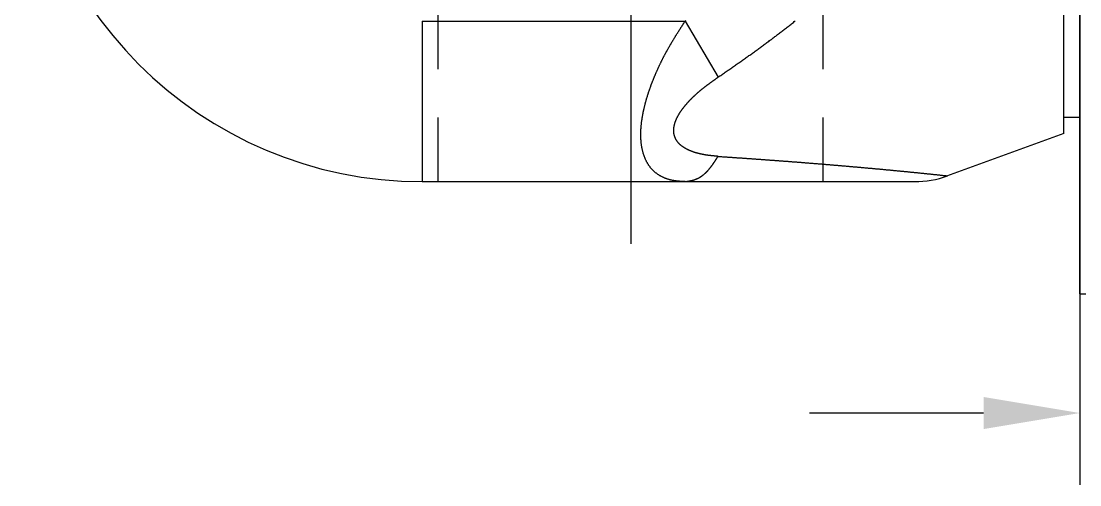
# Model space of a CAD drawing. Extents: x 118 to 448, y 15 to 277.
# Drawn here: x 362.15 to 395.15, y 155.08 to 169.53 of the extents above; entities that cross this region are included whole.
import ezdxf

# ---------------------------------------------------------------- set-up
doc = ezdxf.new("R2010")
doc.units = 0
doc.linetypes.add('CENTER', pattern=[17.5, 13, -1.5, 1.5, -1.5])
doc.linetypes.add('DASHED', pattern=[3.5, 2, -1.5])
doc.layers.get('0').update_dxf_attribs({"linetype": 'CONTINUOUS'})
doc.layers.add('CENTER', color=1, linetype='CENTER')

# ---------------------------------------------------------------- blocks, each defined once
blk = doc.blocks.new('*U7')
blk.add_lwpolyline([(96.539, 123.957), (91.117, 123.957)])
blk.add_solid([(96.539, 124.457), (99.539, 123.957), (96.539, 123.457)])

msp = doc.modelspace()

# ---------------------------------------------------------------- linework, layer by layer
at = {"color": 3, "linetype": 'DASHED'}
for p, q in [((375.149, 164.526), (375.149, 189.526)), ((387.149, 164.526), (387.149, 189.526))]:
    msp.add_line(p, q, dxfattribs=at)
at = {"color": 7, "linetype": 'CONTINUOUS'}
for p, q in [((394.649, 166.026), (394.649, 188.025)), ((395.149, 161.026), (395.149, 188.026)), ((374.649, 169.526), (374.649, 164.526)), ((374.649, 169.526), (382.846, 169.526)), ((382.846, 169.526), (383.872, 167.779)), ((395.149, 166.526), (394.649, 166.526)), ((394.649, 166.026), (390.995, 164.696)), ((374.649, 164.526), (390, 164.526)), ((395.149, 161.026), (430.149, 161.026))]:
    msp.add_line(p, q, dxfattribs=at)
msp.add_line((395.149, 159.553), (395.149, 155.079))
at = {"color": 7}
for points in [[(382.846, 164.526, 0), (382.831, 164.527, 0), (382.816, 164.527, 0), (382.801, 164.528, 0), (382.786, 164.529, 0), (382.772, 164.529, 0), (382.757, 164.53, 0), (382.742, 164.531, 0), (382.727, 164.532, 0), (382.712, 164.533, 0), (382.698, 164.534, 0), (382.683, 164.535, 0), (382.668, 164.536, 0), (382.653, 164.537, 0), (382.639, 164.538, 0), (382.624, 164.54, 0), (382.609, 164.541, 0), (382.595, 164.542, 0), (382.58, 164.544, 0), (382.565, 164.546, 0), (382.551, 164.548, 0), (382.536, 164.55, 0), (382.521, 164.552, 0), (382.507, 164.554, 0), (382.492, 164.557, 0), (382.478, 164.559, 0), (382.463, 164.562, 0), (382.449, 164.565, 0), (382.434, 164.568, 0), (382.42, 164.571, 0), (382.405, 164.575, 0), (382.391, 164.578, 0), (382.377, 164.582, 0), (382.362, 164.586, 0), (382.348, 164.59, 0), (382.334, 164.594, 0), (382.32, 164.598, 0), (382.306, 164.603, 0), (382.292, 164.607, 0), (382.278, 164.612, 0), (382.264, 164.617, 0), (382.25, 164.622, 0), (382.236, 164.628, 0), (382.222, 164.633, 0), (382.208, 164.639, 0), (382.195, 164.645, 0), (382.181, 164.651, 0), (382.167, 164.657, 0), (382.154, 164.663, 0), (382.141, 164.669, 0), (382.127, 164.676, 0), (382.114, 164.683, 0), (382.101, 164.69, 0), (382.088, 164.697, 0), (382.075, 164.704, 0), (382.062, 164.712, 0), (382.049, 164.719, 0), (382.036, 164.727, 0), (382.024, 164.735, 0), (382.011, 164.743, 0), (381.999, 164.751, 0), (381.987, 164.76, 0), (381.974, 164.768, 0), (381.962, 164.777, 0), (381.95, 164.786, 0), (381.939, 164.795, 0), (381.927, 164.804, 0), (381.915, 164.813, 0), (381.904, 164.823, 0), (381.893, 164.832, 0), (381.882, 164.842, 0), (381.871, 164.852, 0), (381.86, 164.862, 0), (381.849, 164.872, 0), (381.838, 164.883, 0), (381.828, 164.893, 0), (381.818, 164.904, 0), (381.808, 164.915, 0), (381.798, 164.926, 0), (381.788, 164.937, 0), (381.778, 164.948, 0), (381.769, 164.96, 0), (381.76, 164.971, 0), (381.751, 164.983, 0), (381.742, 164.995, 0), (381.733, 165.007, 0), (381.725, 165.019, 0), (381.716, 165.031, 0), (381.708, 165.044, 0), (381.7, 165.056, 0), (381.692, 165.069, 0), (381.684, 165.081, 0), (381.676, 165.094, 0), (381.669, 165.107, 0), (381.662, 165.12, 0), (381.654, 165.133, 0), (381.647, 165.146, 0), (381.641, 165.159, 0), (381.634, 165.172, 0), (381.627, 165.186, 0), (381.621, 165.199, 0), (381.615, 165.213, 0), (381.608, 165.226, 0), (381.603, 165.24, 0), (381.597, 165.254, 0), (381.591, 165.267, 0), (381.585, 165.281, 0), (381.58, 165.295, 0), (381.575, 165.309, 0), (381.57, 165.323, 0), (381.565, 165.337, 0), (381.56, 165.351, 0), (381.555, 165.365, 0), (381.551, 165.379, 0), (381.546, 165.393, 0), (381.542, 165.408, 0), (381.538, 165.422, 0), (381.534, 165.436, 0), (381.53, 165.45, 0), (381.526, 165.465, 0), (381.523, 165.479, 0), (381.519, 165.494, 0), (381.516, 165.508, 0), (381.512, 165.522, 0), (381.509, 165.537, 0), (381.506, 165.551, 0), (381.503, 165.566, 0), (381.5, 165.58, 0), (381.498, 165.595, 0), (381.495, 165.61, 0), (381.493, 165.624, 0), (381.49, 165.639, 0), (381.488, 165.654, 0), (381.486, 165.668, 0), (381.484, 165.683, 0), (381.482, 165.698, 0), (381.48, 165.712, 0), (381.479, 165.727, 0), (381.477, 165.742, 0), (381.476, 165.756, 0), (381.474, 165.771, 0), (381.473, 165.786, 0), (381.472, 165.801, 0), (381.471, 165.815, 0), (381.47, 165.83, 0), (381.469, 165.845, 0), (381.468, 165.86, 0), (381.467, 165.875, 0), (381.466, 165.889, 0), (381.466, 165.904, 0), (381.465, 165.919, 0), (381.465, 165.934, 0), (381.465, 165.949, 0), (381.465, 165.963, 0), (381.464, 165.978, 0), (381.464, 165.993, 0), (381.464, 166.008, 0), (381.465, 166.022, 0), (381.465, 166.037, 0), (381.465, 166.052, 0), (381.465, 166.067, 0), (381.466, 166.082, 0), (381.466, 166.096, 0), (381.467, 166.111, 0), (381.468, 166.126, 0), (381.468, 166.141, 0), (381.469, 166.156, 0), (381.47, 166.17, 0), (381.471, 166.185, 0), (381.472, 166.2, 0), (381.473, 166.215, 0), (381.474, 166.229, 0), (381.476, 166.244, 0), (381.477, 166.259, 0), (381.478, 166.274, 0), (381.48, 166.288, 0), (381.481, 166.303, 0), (381.483, 166.318, 0), (381.484, 166.333, 0), (381.486, 166.347, 0), (381.488, 166.362, 0), (381.49, 166.377, 0), (381.491, 166.391, 0), (381.493, 166.406, 0), (381.495, 166.421, 0), (381.497, 166.435, 0), (381.499, 166.45, 0), (381.502, 166.465, 0), (381.504, 166.479, 0), (381.506, 166.494, 0), (381.508, 166.508, 0), (381.511, 166.523, 0), (381.513, 166.538, 0), (381.515, 166.552, 0), (381.518, 166.567, 0), (381.52, 166.581, 0), (381.523, 166.596, 0), (381.526, 166.611, 0), (381.528, 166.625, 0), (381.531, 166.64, 0), (381.534, 166.654, 0), (381.537, 166.669, 0), (381.54, 166.683, 0), (381.543, 166.698, 0), (381.546, 166.712, 0), (381.549, 166.727, 0), (381.552, 166.741, 0), (381.555, 166.755, 0), (381.558, 166.77, 0), (381.561, 166.784, 0), (381.565, 166.799, 0), (381.568, 166.813, 0), (381.571, 166.828, 0), (381.575, 166.842, 0), (381.578, 166.856, 0), (381.582, 166.871, 0), (381.585, 166.885, 0), (381.589, 166.899, 0), (381.592, 166.914, 0), (381.596, 166.928, 0), (381.6, 166.942, 0), (381.603, 166.957, 0), (381.607, 166.971, 0), (381.611, 166.985, 0), (381.615, 167, 0), (381.619, 167.014, 0), (381.623, 167.028, 0), (381.627, 167.042, 0), (381.631, 167.057, 0), (381.635, 167.071, 0), (381.639, 167.085, 0), (381.643, 167.099, 0), (381.647, 167.113, 0), (381.651, 167.128, 0), (381.655, 167.142, 0), (381.66, 167.156, 0), (381.664, 167.17, 0), (381.668, 167.184, 0), (381.673, 167.198, 0), (381.677, 167.212, 0), (381.681, 167.226, 0), (381.686, 167.241, 0), (381.69, 167.255, 0), (381.695, 167.269, 0), (381.699, 167.283, 0), (381.704, 167.297, 0), (381.709, 167.311, 0), (381.713, 167.325, 0), (381.718, 167.339, 0), (381.723, 167.353, 0), (381.727, 167.367, 0), (381.732, 167.381, 0), (381.737, 167.395, 0), (381.742, 167.409, 0), (381.747, 167.423, 0), (381.752, 167.437, 0), (381.757, 167.451, 0), (381.762, 167.465, 0), (381.767, 167.478, 0), (381.772, 167.492, 0), (381.777, 167.506, 0), (381.782, 167.52, 0), (381.787, 167.534, 0), (381.792, 167.548, 0), (381.797, 167.562, 0), (381.802, 167.576, 0), (381.808, 167.589, 0), (381.813, 167.603, 0), (381.818, 167.617, 0), (381.824, 167.631, 0), (381.829, 167.645, 0), (381.834, 167.658, 0), (381.84, 167.672, 0), (381.845, 167.686, 0), (381.851, 167.7, 0), (381.856, 167.713, 0), (381.862, 167.727, 0), (381.867, 167.741, 0), (381.873, 167.754, 0), (381.878, 167.768, 0), (381.884, 167.782, 0), (381.89, 167.795, 0), (381.895, 167.809, 0), (381.901, 167.823, 0), (381.907, 167.836, 0), (381.913, 167.85, 0), (381.918, 167.864, 0), (381.924, 167.877, 0), (381.93, 167.891, 0), (381.936, 167.904, 0), (381.942, 167.918, 0), (381.948, 167.931, 0), (381.954, 167.945, 0), (381.959, 167.959, 0), (381.965, 167.972, 0), (381.971, 167.986, 0), (381.977, 167.999, 0), (381.984, 168.013, 0), (381.99, 168.026, 0), (381.996, 168.04, 0), (382.002, 168.053, 0), (382.008, 168.066, 0), (382.014, 168.08, 0), (382.02, 168.093, 0), (382.027, 168.107, 0), (382.033, 168.12, 0), (382.039, 168.133, 0), (382.045, 168.147, 0), (382.052, 168.16, 0), (382.058, 168.174, 0), (382.064, 168.187, 0), (382.071, 168.2, 0), (382.077, 168.214, 0), (382.084, 168.227, 0), (382.09, 168.24, 0), (382.097, 168.253, 0), (382.103, 168.267, 0), (382.11, 168.28, 0), (382.116, 168.293, 0), (382.123, 168.306, 0), (382.13, 168.32, 0), (382.136, 168.333, 0), (382.143, 168.346, 0), (382.149, 168.359, 0), (382.156, 168.372, 0), (382.163, 168.386, 0), (382.17, 168.399, 0), (382.176, 168.412, 0), (382.183, 168.425, 0), (382.19, 168.438, 0), (382.197, 168.451, 0), (382.204, 168.464, 0), (382.211, 168.477, 0), (382.218, 168.49, 0), (382.225, 168.503, 0), (382.232, 168.516, 0), (382.239, 168.529, 0), (382.246, 168.542, 0), (382.253, 168.555, 0), (382.26, 168.568, 0), (382.267, 168.581, 0), (382.274, 168.594, 0), (382.281, 168.607, 0), (382.288, 168.62, 0), (382.295, 168.633, 0), (382.302, 168.646, 0), (382.31, 168.659, 0), (382.317, 168.672, 0), (382.324, 168.685, 0), (382.332, 168.698, 0), (382.339, 168.71, 0), (382.346, 168.723, 0), (382.354, 168.736, 0), (382.361, 168.749, 0), (382.368, 168.762, 0), (382.376, 168.774, 0), (382.383, 168.787, 0), (382.391, 168.8, 0), (382.398, 168.813, 0), (382.406, 168.825, 0), (382.413, 168.838, 0), (382.421, 168.851, 0), (382.428, 168.863, 0), (382.436, 168.876, 0), (382.443, 168.889, 0), (382.451, 168.901, 0), (382.459, 168.914, 0), (382.466, 168.927, 0), (382.474, 168.939, 0), (382.482, 168.952, 0), (382.489, 168.965, 0), (382.497, 168.977, 0), (382.505, 168.99, 0), (382.512, 169.002, 0), (382.52, 169.015, 0), (382.528, 169.028, 0), (382.536, 169.04, 0), (382.543, 169.053, 0), (382.551, 169.065, 0), (382.559, 169.078, 0), (382.567, 169.09, 0), (382.575, 169.103, 0), (382.582, 169.115, 0), (382.59, 169.128, 0), (382.598, 169.14, 0), (382.606, 169.153, 0), (382.614, 169.165, 0), (382.622, 169.178, 0), (382.63, 169.19, 0), (382.638, 169.203, 0), (382.646, 169.215, 0), (382.654, 169.228, 0), (382.661, 169.24, 0), (382.669, 169.253, 0), (382.677, 169.265, 0), (382.685, 169.278, 0), (382.693, 169.29, 0), (382.701, 169.303, 0), (382.709, 169.315, 0), (382.717, 169.327, 0), (382.725, 169.34, 0), (382.733, 169.352, 0), (382.741, 169.365, 0), (382.749, 169.377, 0), (382.757, 169.39, 0), (382.765, 169.402, 0), (382.773, 169.414, 0), (382.781, 169.427, 0), (382.789, 169.439, 0), (382.797, 169.452, 0), (382.805, 169.464, 0), (382.813, 169.476, 0), (382.821, 169.489, 0), (382.829, 169.501, 0), (382.837, 169.514, 0), (382.846, 169.526, 0)], [(382.846, 169.526, 0), (382.872, 169.542, 0)], [(383.872, 167.779, 0), (383.9, 167.799, 0), (383.929, 167.819, 0), (383.957, 167.838, 0), (383.985, 167.858, 0), (384.014, 167.878, 0), (384.042, 167.897, 0), (384.071, 167.917, 0), (384.099, 167.937, 0), (384.128, 167.956, 0), (384.156, 167.976, 0), (384.185, 167.996, 0), (384.213, 168.015, 0), (384.241, 168.035, 0), (384.27, 168.055, 0), (384.298, 168.074, 0), (384.327, 168.094, 0), (384.355, 168.114, 0), (384.384, 168.134, 0), (384.412, 168.153, 0), (384.44, 168.173, 0), (384.469, 168.193, 0), (384.497, 168.213, 0), (384.525, 168.233, 0), (384.554, 168.252, 0), (384.582, 168.272, 0), (384.61, 168.292, 0), (384.639, 168.312, 0), (384.667, 168.332, 0), (384.695, 168.352, 0), (384.723, 168.372, 0), (384.752, 168.392, 0), (384.78, 168.412, 0), (384.808, 168.432, 0), (384.836, 168.452, 0), (384.865, 168.472, 0), (384.893, 168.492, 0), (384.921, 168.512, 0), (384.949, 168.532, 0), (384.977, 168.552, 0), (385.005, 168.572, 0), (385.033, 168.592, 0), (385.061, 168.613, 0), (385.09, 168.633, 0), (385.118, 168.653, 0), (385.146, 168.673, 0), (385.174, 168.694, 0), (385.202, 168.714, 0), (385.23, 168.734, 0), (385.257, 168.755, 0), (385.285, 168.775, 0), (385.313, 168.796, 0), (385.341, 168.816, 0), (385.369, 168.837, 0), (385.397, 168.857, 0), (385.425, 168.878, 0), (385.452, 168.898, 0), (385.48, 168.919, 0), (385.508, 168.94, 0), (385.535, 168.96, 0), (385.563, 168.981, 0), (385.591, 169.002, 0), (385.618, 169.023, 0), (385.646, 169.044, 0), (385.673, 169.064, 0), (385.701, 169.085, 0), (385.729, 169.106, 0), (385.756, 169.127, 0), (385.783, 169.148, 0), (385.811, 169.17, 0), (385.838, 169.191, 0), (385.866, 169.212, 0), (385.893, 169.233, 0), (385.92, 169.254, 0), (385.948, 169.275, 0), (385.975, 169.297, 0), (386.002, 169.318, 0), (386.029, 169.34, 0), (386.056, 169.361, 0), (386.084, 169.382, 0), (386.111, 169.404, 0), (386.138, 169.425, 0), (386.165, 169.447, 0), (386.192, 169.468, 0), (386.219, 169.49, 0), (386.246, 169.512, 0), (386.273, 169.533, 0)], [(383.872, 165.313, 0), (383.862, 165.314, 0), (383.852, 165.315, 0), (383.843, 165.316, 0), (383.833, 165.317, 0), (383.824, 165.318, 0), (383.814, 165.319, 0), (383.805, 165.319, 0), (383.795, 165.32, 0), (383.786, 165.321, 0), (383.776, 165.322, 0), (383.767, 165.323, 0), (383.757, 165.324, 0), (383.748, 165.325, 0), (383.738, 165.326, 0), (383.728, 165.327, 0), (383.719, 165.327, 0), (383.709, 165.328, 0), (383.7, 165.329, 0), (383.69, 165.33, 0), (383.681, 165.331, 0), (383.671, 165.332, 0), (383.662, 165.333, 0), (383.652, 165.334, 0), (383.643, 165.336, 0), (383.633, 165.337, 0), (383.624, 165.338, 0), (383.614, 165.339, 0), (383.605, 165.34, 0), (383.595, 165.341, 0), (383.586, 165.342, 0), (383.576, 165.344, 0), (383.567, 165.345, 0), (383.557, 165.346, 0), (383.548, 165.348, 0), (383.538, 165.349, 0), (383.529, 165.35, 0), (383.519, 165.352, 0), (383.51, 165.353, 0), (383.5, 165.355, 0), (383.491, 165.356, 0), (383.481, 165.358, 0), (383.472, 165.359, 0), (383.462, 165.361, 0), (383.453, 165.362, 0), (383.444, 165.364, 0), (383.434, 165.366, 0), (383.425, 165.367, 0), (383.415, 165.369, 0), (383.406, 165.371, 0), (383.396, 165.373, 0), (383.387, 165.375, 0), (383.378, 165.377, 0), (383.368, 165.379, 0), (383.359, 165.381, 0), (383.35, 165.383, 0), (383.34, 165.385, 0), (383.331, 165.387, 0), (383.321, 165.389, 0), (383.312, 165.391, 0), (383.303, 165.393, 0), (383.293, 165.395, 0), (383.284, 165.398, 0), (383.275, 165.4, 0), (383.266, 165.402, 0), (383.256, 165.405, 0), (383.247, 165.407, 0), (383.238, 165.41, 0), (383.228, 165.412, 0), (383.219, 165.415, 0), (383.21, 165.417, 0), (383.201, 165.42, 0), (383.191, 165.423, 0), (383.182, 165.425, 0), (383.173, 165.428, 0), (383.164, 165.431, 0), (383.155, 165.434, 0), (383.146, 165.436, 0), (383.136, 165.439, 0), (383.127, 165.442, 0), (383.118, 165.445, 0), (383.109, 165.448, 0), (383.1, 165.451, 0), (383.091, 165.455, 0), (383.082, 165.458, 0), (383.073, 165.461, 0), (383.064, 165.464, 0), (383.055, 165.468, 0), (383.046, 165.471, 0), (383.037, 165.474, 0), (383.028, 165.478, 0), (383.019, 165.481, 0), (383.01, 165.485, 0), (383.001, 165.489, 0), (382.992, 165.492, 0), (382.984, 165.496, 0), (382.975, 165.5, 0), (382.966, 165.504, 0), (382.957, 165.508, 0), (382.949, 165.512, 0), (382.94, 165.516, 0), (382.931, 165.52, 0), (382.923, 165.524, 0), (382.914, 165.528, 0), (382.905, 165.533, 0), (382.897, 165.537, 0), (382.888, 165.542, 0), (382.88, 165.546, 0), (382.871, 165.551, 0), (382.863, 165.555, 0), (382.855, 165.56, 0), (382.846, 165.565, 0), (382.838, 165.57, 0), (382.83, 165.575, 0), (382.821, 165.58, 0), (382.813, 165.585, 0), (382.805, 165.59, 0), (382.797, 165.595, 0), (382.789, 165.601, 0), (382.781, 165.606, 0), (382.773, 165.612, 0), (382.765, 165.617, 0), (382.757, 165.623, 0), (382.75, 165.629, 0), (382.742, 165.635, 0), (382.734, 165.64, 0), (382.727, 165.646, 0), (382.719, 165.653, 0), (382.712, 165.659, 0), (382.705, 165.665, 0), (382.697, 165.671, 0), (382.69, 165.678, 0), (382.683, 165.684, 0), (382.676, 165.691, 0), (382.669, 165.698, 0), (382.662, 165.705, 0), (382.656, 165.711, 0), (382.649, 165.718, 0), (382.643, 165.726, 0), (382.636, 165.733, 0), (382.63, 165.74, 0), (382.624, 165.747, 0), (382.618, 165.755, 0), (382.612, 165.762, 0), (382.606, 165.77, 0), (382.6, 165.778, 0), (382.595, 165.786, 0), (382.589, 165.794, 0), (382.584, 165.802, 0), (382.579, 165.81, 0), (382.574, 165.818, 0), (382.569, 165.826, 0), (382.564, 165.835, 0), (382.559, 165.843, 0), (382.555, 165.852, 0), (382.55, 165.861, 0), (382.546, 165.869, 0), (382.542, 165.878, 0), (382.538, 165.887, 0), (382.534, 165.896, 0), (382.531, 165.905, 0), (382.527, 165.914, 0), (382.524, 165.923, 0), (382.52, 165.932, 0), (382.517, 165.941, 0), (382.514, 165.95, 0), (382.512, 165.96, 0), (382.509, 165.969, 0), (382.507, 165.978, 0), (382.504, 165.988, 0), (382.502, 165.997, 0), (382.5, 166.007, 0), (382.499, 166.016, 0), (382.497, 166.026, 0), (382.495, 166.035, 0), (382.494, 166.045, 0), (382.493, 166.054, 0), (382.492, 166.064, 0), (382.491, 166.073, 0), (382.491, 166.083, 0), (382.49, 166.093, 0), (382.49, 166.102, 0), (382.49, 166.112, 0), (382.49, 166.121, 0), (382.49, 166.131, 0), (382.49, 166.141, 0), (382.491, 166.15, 0), (382.491, 166.16, 0), (382.492, 166.17, 0), (382.493, 166.179, 0), (382.494, 166.189, 0), (382.495, 166.198, 0), (382.496, 166.208, 0), (382.497, 166.218, 0), (382.499, 166.227, 0), (382.5, 166.237, 0), (382.502, 166.246, 0), (382.504, 166.256, 0), (382.506, 166.265, 0), (382.508, 166.275, 0), (382.51, 166.284, 0), (382.512, 166.294, 0), (382.514, 166.303, 0), (382.517, 166.312, 0), (382.519, 166.322, 0), (382.522, 166.331, 0), (382.524, 166.34, 0), (382.527, 166.349, 0), (382.53, 166.359, 0), (382.533, 166.368, 0), (382.536, 166.377, 0), (382.539, 166.386, 0), (382.542, 166.395, 0), (382.545, 166.404, 0), (382.549, 166.413, 0), (382.552, 166.422, 0), (382.556, 166.431, 0), (382.559, 166.44, 0), (382.563, 166.449, 0), (382.567, 166.458, 0), (382.571, 166.466, 0), (382.574, 166.475, 0), (382.578, 166.484, 0), (382.582, 166.493, 0), (382.587, 166.501, 0), (382.591, 166.51, 0), (382.595, 166.519, 0), (382.599, 166.527, 0), (382.603, 166.536, 0), (382.608, 166.544, 0), (382.612, 166.553, 0), (382.617, 166.561, 0), (382.621, 166.57, 0), (382.626, 166.578, 0), (382.631, 166.587, 0), (382.635, 166.595, 0), (382.64, 166.603, 0), (382.645, 166.612, 0), (382.65, 166.62, 0), (382.655, 166.628, 0), (382.66, 166.637, 0), (382.665, 166.645, 0), (382.67, 166.653, 0), (382.675, 166.661, 0), (382.68, 166.669, 0), (382.685, 166.677, 0), (382.69, 166.685, 0), (382.695, 166.693, 0), (382.701, 166.701, 0), (382.706, 166.709, 0), (382.711, 166.717, 0), (382.717, 166.725, 0), (382.722, 166.733, 0), (382.728, 166.741, 0), (382.733, 166.749, 0), (382.739, 166.757, 0), (382.744, 166.765, 0), (382.75, 166.772, 0), (382.756, 166.78, 0), (382.761, 166.788, 0), (382.767, 166.796, 0), (382.773, 166.803, 0), (382.778, 166.811, 0), (382.784, 166.818, 0), (382.79, 166.826, 0), (382.796, 166.834, 0), (382.802, 166.841, 0), (382.808, 166.849, 0), (382.814, 166.856, 0), (382.82, 166.864, 0), (382.826, 166.871, 0), (382.832, 166.879, 0), (382.838, 166.886, 0), (382.844, 166.894, 0), (382.85, 166.901, 0), (382.856, 166.908, 0), (382.862, 166.916, 0), (382.869, 166.923, 0), (382.875, 166.93, 0), (382.881, 166.938, 0), (382.887, 166.945, 0), (382.894, 166.952, 0), (382.9, 166.959, 0), (382.906, 166.967, 0), (382.913, 166.974, 0), (382.919, 166.981, 0), (382.925, 166.988, 0), (382.932, 166.995, 0), (382.938, 167.002, 0), (382.945, 167.009, 0), (382.951, 167.016, 0), (382.958, 167.024, 0), (382.964, 167.031, 0), (382.971, 167.038, 0), (382.977, 167.045, 0), (382.984, 167.052, 0), (382.99, 167.059, 0), (382.997, 167.065, 0), (383.004, 167.072, 0), (383.01, 167.079, 0), (383.017, 167.086, 0), (383.024, 167.093, 0), (383.03, 167.1, 0), (383.037, 167.107, 0), (383.044, 167.114, 0), (383.051, 167.12, 0), (383.057, 167.127, 0), (383.064, 167.134, 0), (383.071, 167.141, 0), (383.078, 167.147, 0), (383.085, 167.154, 0), (383.092, 167.161, 0), (383.098, 167.168, 0), (383.105, 167.174, 0), (383.112, 167.181, 0), (383.119, 167.187, 0), (383.126, 167.194, 0), (383.133, 167.201, 0), (383.14, 167.207, 0), (383.147, 167.214, 0), (383.154, 167.22, 0), (383.161, 167.227, 0), (383.168, 167.233, 0), (383.175, 167.24, 0), (383.182, 167.246, 0), (383.189, 167.253, 0), (383.196, 167.259, 0), (383.204, 167.266, 0), (383.211, 167.272, 0), (383.218, 167.278, 0), (383.225, 167.285, 0), (383.232, 167.291, 0), (383.239, 167.297, 0), (383.247, 167.304, 0), (383.254, 167.31, 0), (383.261, 167.316, 0), (383.268, 167.323, 0), (383.276, 167.329, 0), (383.283, 167.335, 0), (383.29, 167.341, 0), (383.297, 167.348, 0), (383.305, 167.354, 0), (383.312, 167.36, 0), (383.319, 167.366, 0), (383.327, 167.372, 0), (383.334, 167.378, 0), (383.342, 167.384, 0), (383.349, 167.39, 0), (383.356, 167.397, 0), (383.364, 167.403, 0), (383.371, 167.409, 0), (383.379, 167.415, 0), (383.386, 167.421, 0), (383.394, 167.427, 0), (383.401, 167.433, 0), (383.409, 167.439, 0), (383.416, 167.445, 0), (383.424, 167.451, 0), (383.431, 167.456, 0), (383.439, 167.462, 0), (383.446, 167.468, 0), (383.454, 167.474, 0), (383.461, 167.48, 0), (383.469, 167.486, 0), (383.476, 167.492, 0), (383.484, 167.498, 0), (383.492, 167.503, 0), (383.499, 167.509, 0), (383.507, 167.515, 0), (383.514, 167.521, 0), (383.522, 167.527, 0), (383.53, 167.532, 0), (383.537, 167.538, 0), (383.545, 167.544, 0), (383.553, 167.55, 0), (383.56, 167.555, 0), (383.568, 167.561, 0), (383.576, 167.567, 0), (383.584, 167.572, 0), (383.591, 167.578, 0), (383.599, 167.584, 0), (383.607, 167.589, 0), (383.614, 167.595, 0), (383.622, 167.601, 0), (383.63, 167.606, 0), (383.638, 167.612, 0), (383.645, 167.618, 0), (383.653, 167.623, 0), (383.661, 167.629, 0), (383.669, 167.635, 0), (383.676, 167.64, 0), (383.684, 167.646, 0), (383.692, 167.651, 0), (383.7, 167.657, 0), (383.707, 167.663, 0), (383.715, 167.668, 0), (383.723, 167.674, 0), (383.731, 167.679, 0), (383.739, 167.685, 0), (383.746, 167.691, 0), (383.754, 167.696, 0), (383.762, 167.702, 0), (383.77, 167.707, 0), (383.778, 167.713, 0), (383.786, 167.718, 0), (383.793, 167.724, 0), (383.801, 167.729, 0), (383.809, 167.735, 0), (383.817, 167.741, 0), (383.825, 167.746, 0), (383.832, 167.752, 0), (383.84, 167.757, 0), (383.848, 167.763, 0), (383.856, 167.768, 0), (383.864, 167.774, 0), (383.872, 167.779, 0)], [(382.846, 164.526, 0), (382.853, 164.527, 0), (382.86, 164.528, 0), (382.867, 164.529, 0), (382.874, 164.531, 0), (382.881, 164.532, 0), (382.888, 164.533, 0), (382.895, 164.534, 0), (382.902, 164.535, 0), (382.909, 164.536, 0), (382.916, 164.537, 0), (382.923, 164.539, 0), (382.93, 164.54, 0), (382.937, 164.541, 0), (382.944, 164.542, 0), (382.952, 164.543, 0), (382.959, 164.545, 0), (382.966, 164.546, 0), (382.973, 164.547, 0), (382.98, 164.549, 0), (382.987, 164.55, 0), (382.994, 164.551, 0), (383.001, 164.553, 0), (383.008, 164.554, 0), (383.014, 164.556, 0), (383.021, 164.557, 0), (383.028, 164.558, 0), (383.035, 164.56, 0), (383.042, 164.562, 0), (383.049, 164.563, 0), (383.056, 164.565, 0), (383.063, 164.566, 0), (383.07, 164.568, 0), (383.077, 164.57, 0), (383.083, 164.572, 0), (383.09, 164.573, 0), (383.097, 164.575, 0), (383.104, 164.577, 0), (383.111, 164.579, 0), (383.117, 164.581, 0), (383.124, 164.583, 0), (383.131, 164.585, 0), (383.137, 164.587, 0), (383.144, 164.589, 0), (383.151, 164.592, 0), (383.157, 164.594, 0), (383.164, 164.596, 0), (383.17, 164.599, 0), (383.177, 164.601, 0), (383.184, 164.603, 0), (383.19, 164.606, 0), (383.197, 164.609, 0), (383.203, 164.611, 0), (383.21, 164.614, 0), (383.216, 164.617, 0), (383.222, 164.62, 0), (383.229, 164.622, 0), (383.235, 164.625, 0), (383.241, 164.628, 0), (383.248, 164.631, 0), (383.254, 164.635, 0), (383.26, 164.638, 0), (383.266, 164.641, 0), (383.273, 164.644, 0), (383.279, 164.648, 0), (383.285, 164.651, 0), (383.291, 164.655, 0), (383.297, 164.658, 0), (383.303, 164.662, 0), (383.309, 164.665, 0), (383.315, 164.669, 0), (383.321, 164.673, 0), (383.327, 164.677, 0), (383.333, 164.68, 0), (383.339, 164.684, 0), (383.345, 164.688, 0), (383.351, 164.692, 0), (383.357, 164.696, 0), (383.363, 164.7, 0), (383.368, 164.704, 0), (383.374, 164.709, 0), (383.38, 164.713, 0), (383.385, 164.717, 0), (383.391, 164.721, 0), (383.397, 164.726, 0), (383.402, 164.73, 0), (383.408, 164.735, 0), (383.414, 164.739, 0), (383.419, 164.744, 0), (383.425, 164.748, 0), (383.43, 164.753, 0), (383.436, 164.757, 0), (383.441, 164.762, 0), (383.447, 164.767, 0), (383.452, 164.771, 0), (383.457, 164.776, 0), (383.463, 164.781, 0), (383.468, 164.786, 0), (383.473, 164.791, 0), (383.479, 164.795, 0), (383.484, 164.8, 0), (383.489, 164.805, 0), (383.494, 164.81, 0), (383.499, 164.815, 0), (383.504, 164.82, 0), (383.51, 164.825, 0), (383.515, 164.83, 0), (383.52, 164.835, 0), (383.525, 164.841, 0), (383.53, 164.846, 0), (383.535, 164.851, 0), (383.54, 164.856, 0), (383.544, 164.861, 0), (383.549, 164.867, 0), (383.554, 164.872, 0), (383.559, 164.877, 0), (383.564, 164.882, 0), (383.569, 164.888, 0), (383.573, 164.893, 0), (383.578, 164.898, 0), (383.583, 164.904, 0), (383.587, 164.909, 0), (383.592, 164.915, 0), (383.597, 164.92, 0), (383.601, 164.925, 0), (383.606, 164.931, 0), (383.61, 164.936, 0), (383.615, 164.942, 0), (383.619, 164.947, 0), (383.624, 164.953, 0), (383.628, 164.958, 0), (383.633, 164.964, 0), (383.637, 164.969, 0), (383.642, 164.975, 0), (383.646, 164.981, 0), (383.65, 164.986, 0), (383.655, 164.992, 0), (383.659, 164.997, 0), (383.663, 165.003, 0), (383.667, 165.009, 0), (383.672, 165.014, 0), (383.676, 165.02, 0), (383.68, 165.026, 0), (383.684, 165.031, 0), (383.689, 165.037, 0), (383.693, 165.043, 0), (383.697, 165.048, 0), (383.701, 165.054, 0), (383.705, 165.06, 0), (383.709, 165.066, 0), (383.713, 165.071, 0), (383.717, 165.077, 0), (383.721, 165.083, 0), (383.725, 165.089, 0), (383.729, 165.095, 0), (383.733, 165.1, 0), (383.737, 165.106, 0), (383.741, 165.112, 0), (383.745, 165.118, 0), (383.749, 165.124, 0), (383.753, 165.13, 0), (383.757, 165.135, 0), (383.761, 165.141, 0), (383.765, 165.147, 0), (383.769, 165.153, 0), (383.773, 165.159, 0), (383.777, 165.165, 0), (383.781, 165.171, 0), (383.784, 165.177, 0), (383.788, 165.183, 0), (383.792, 165.188, 0), (383.796, 165.194, 0), (383.8, 165.2, 0), (383.804, 165.206, 0), (383.807, 165.212, 0), (383.811, 165.218, 0), (383.815, 165.224, 0), (383.819, 165.23, 0), (383.823, 165.236, 0), (383.826, 165.242, 0), (383.83, 165.248, 0), (383.834, 165.254, 0), (383.838, 165.26, 0), (383.841, 165.266, 0), (383.845, 165.272, 0), (383.849, 165.278, 0), (383.853, 165.284, 0), (383.857, 165.29, 0), (383.86, 165.296, 0), (383.864, 165.302, 0), (383.868, 165.307, 0), (383.872, 165.313, 0)], [(383.872, 165.313, 0), (383.894, 165.312, 0), (383.916, 165.31, 0), (383.939, 165.309, 0), (383.961, 165.307, 0), (383.984, 165.306, 0), (384.006, 165.304, 0), (384.029, 165.303, 0), (384.051, 165.301, 0), (384.073, 165.3, 0), (384.096, 165.298, 0), (384.118, 165.297, 0), (384.141, 165.295, 0), (384.163, 165.293, 0), (384.186, 165.292, 0), (384.208, 165.29, 0), (384.23, 165.289, 0), (384.253, 165.287, 0), (384.275, 165.286, 0), (384.298, 165.284, 0), (384.32, 165.283, 0), (384.343, 165.281, 0), (384.365, 165.28, 0), (384.387, 165.278, 0), (384.41, 165.276, 0), (384.432, 165.275, 0), (384.455, 165.273, 0), (384.477, 165.272, 0), (384.5, 165.27, 0), (384.522, 165.269, 0), (384.544, 165.267, 0), (384.567, 165.266, 0), (384.589, 165.264, 0), (384.612, 165.263, 0), (384.634, 165.261, 0), (384.656, 165.259, 0), (384.679, 165.258, 0), (384.701, 165.256, 0), (384.724, 165.255, 0), (384.746, 165.253, 0), (384.769, 165.252, 0), (384.791, 165.25, 0), (384.813, 165.248, 0), (384.836, 165.247, 0), (384.858, 165.245, 0), (384.881, 165.244, 0), (384.903, 165.242, 0), (384.926, 165.241, 0), (384.948, 165.239, 0), (384.97, 165.237, 0), (384.993, 165.236, 0), (385.015, 165.234, 0), (385.038, 165.233, 0), (385.06, 165.231, 0), (385.083, 165.229, 0), (385.105, 165.228, 0), (385.127, 165.226, 0), (385.15, 165.225, 0), (385.172, 165.223, 0), (385.195, 165.222, 0), (385.217, 165.22, 0), (385.239, 165.218, 0), (385.262, 165.217, 0), (385.284, 165.215, 0), (385.307, 165.213, 0), (385.329, 165.212, 0), (385.352, 165.21, 0), (385.374, 165.209, 0), (385.396, 165.207, 0), (385.419, 165.205, 0), (385.441, 165.204, 0), (385.464, 165.202, 0), (385.486, 165.2, 0), (385.509, 165.199, 0), (385.531, 165.197, 0), (385.553, 165.196, 0), (385.576, 165.194, 0), (385.598, 165.192, 0), (385.621, 165.191, 0), (385.643, 165.189, 0), (385.665, 165.187, 0), (385.688, 165.186, 0), (385.71, 165.184, 0), (385.733, 165.182, 0), (385.755, 165.181, 0), (385.778, 165.179, 0), (385.8, 165.177, 0), (385.822, 165.176, 0), (385.845, 165.174, 0), (385.867, 165.172, 0), (385.89, 165.171, 0), (385.912, 165.169, 0), (385.934, 165.167, 0), (385.957, 165.166, 0), (385.979, 165.164, 0), (386.002, 165.162, 0), (386.024, 165.16, 0), (386.047, 165.159, 0), (386.069, 165.157, 0), (386.091, 165.155, 0), (386.114, 165.154, 0), (386.136, 165.152, 0), (386.159, 165.15, 0), (386.181, 165.148, 0), (386.203, 165.147, 0), (386.226, 165.145, 0), (386.248, 165.143, 0), (386.271, 165.142, 0), (386.293, 165.14, 0), (386.315, 165.138, 0), (386.338, 165.136, 0), (386.36, 165.135, 0), (386.383, 165.133, 0), (386.405, 165.131, 0), (386.428, 165.129, 0), (386.45, 165.128, 0), (386.472, 165.126, 0), (386.495, 165.124, 0), (386.517, 165.122, 0), (386.54, 165.121, 0), (386.562, 165.119, 0), (386.584, 165.117, 0), (386.607, 165.115, 0), (386.629, 165.113, 0), (386.652, 165.112, 0), (386.674, 165.11, 0), (386.696, 165.108, 0), (386.719, 165.106, 0), (386.741, 165.105, 0), (386.764, 165.103, 0), (386.786, 165.101, 0), (386.808, 165.099, 0), (386.831, 165.097, 0), (386.853, 165.096, 0), (386.876, 165.094, 0), (386.898, 165.092, 0), (386.921, 165.09, 0), (386.943, 165.088, 0), (386.965, 165.087, 0), (386.988, 165.085, 0), (387.01, 165.083, 0), (387.033, 165.081, 0), (387.055, 165.079, 0), (387.077, 165.077, 0), (387.1, 165.076, 0), (387.122, 165.074, 0), (387.145, 165.072, 0), (387.167, 165.07, 0), (387.189, 165.068, 0), (387.212, 165.066, 0), (387.234, 165.065, 0), (387.257, 165.063, 0), (387.279, 165.061, 0), (387.301, 165.059, 0), (387.324, 165.057, 0), (387.346, 165.055, 0), (387.369, 165.053, 0), (387.391, 165.052, 0), (387.413, 165.05, 0), (387.436, 165.048, 0), (387.458, 165.046, 0), (387.481, 165.044, 0), (387.503, 165.042, 0), (387.525, 165.04, 0), (387.548, 165.038, 0), (387.57, 165.037, 0), (387.593, 165.035, 0), (387.615, 165.033, 0), (387.637, 165.031, 0), (387.66, 165.029, 0), (387.682, 165.027, 0), (387.705, 165.025, 0), (387.727, 165.023, 0), (387.749, 165.021, 0), (387.772, 165.019, 0), (387.794, 165.018, 0), (387.817, 165.016, 0), (387.839, 165.014, 0), (387.861, 165.012, 0), (387.884, 165.01, 0), (387.906, 165.008, 0), (387.929, 165.006, 0), (387.951, 165.004, 0), (387.973, 165.002, 0), (387.996, 165, 0), (388.018, 164.998, 0), (388.041, 164.996, 0), (388.063, 164.994, 0), (388.085, 164.992, 0), (388.108, 164.99, 0), (388.13, 164.989, 0), (388.152, 164.987, 0), (388.175, 164.985, 0), (388.197, 164.983, 0), (388.22, 164.981, 0), (388.242, 164.979, 0), (388.264, 164.977, 0), (388.287, 164.975, 0), (388.309, 164.973, 0), (388.332, 164.971, 0), (388.354, 164.969, 0), (388.376, 164.967, 0), (388.399, 164.965, 0), (388.421, 164.963, 0), (388.444, 164.961, 0), (388.466, 164.959, 0), (388.488, 164.957, 0), (388.511, 164.955, 0), (388.533, 164.953, 0), (388.556, 164.951, 0), (388.578, 164.949, 0), (388.6, 164.947, 0), (388.623, 164.945, 0), (388.645, 164.943, 0), (388.667, 164.941, 0), (388.69, 164.939, 0), (388.712, 164.937, 0), (388.735, 164.935, 0), (388.757, 164.932, 0), (388.779, 164.93, 0), (388.802, 164.928, 0), (388.824, 164.926, 0), (388.847, 164.924, 0), (388.869, 164.922, 0), (388.891, 164.92, 0), (388.914, 164.918, 0), (388.936, 164.916, 0), (388.958, 164.914, 0), (388.981, 164.912, 0), (389.003, 164.91, 0), (389.026, 164.908, 0), (389.048, 164.906, 0), (389.07, 164.904, 0), (389.093, 164.901, 0), (389.115, 164.899, 0), (389.138, 164.897, 0), (389.16, 164.895, 0), (389.182, 164.893, 0), (389.205, 164.891, 0), (389.227, 164.889, 0), (389.249, 164.887, 0), (389.272, 164.885, 0), (389.294, 164.882, 0), (389.317, 164.88, 0), (389.339, 164.878, 0), (389.361, 164.876, 0), (389.384, 164.874, 0), (389.406, 164.872, 0), (389.428, 164.87, 0), (389.451, 164.867, 0), (389.473, 164.865, 0), (389.496, 164.863, 0), (389.518, 164.861, 0), (389.54, 164.859, 0), (389.563, 164.857, 0), (389.585, 164.854, 0), (389.607, 164.852, 0), (389.63, 164.85, 0), (389.652, 164.848, 0), (389.675, 164.846, 0), (389.697, 164.844, 0), (389.719, 164.841, 0), (389.742, 164.839, 0), (389.764, 164.837, 0), (389.786, 164.835, 0), (389.809, 164.833, 0), (389.831, 164.83, 0), (389.854, 164.828, 0), (389.876, 164.826, 0), (389.898, 164.824, 0), (389.921, 164.822, 0), (389.943, 164.819, 0), (389.965, 164.817, 0), (389.988, 164.815, 0), (390.01, 164.813, 0), (390.032, 164.81, 0), (390.055, 164.808, 0), (390.077, 164.806, 0), (390.1, 164.804, 0), (390.122, 164.801, 0), (390.144, 164.799, 0), (390.167, 164.797, 0), (390.189, 164.795, 0), (390.211, 164.792, 0), (390.234, 164.79, 0), (390.256, 164.788, 0), (390.278, 164.785, 0), (390.301, 164.783, 0), (390.323, 164.781, 0), (390.346, 164.779, 0), (390.368, 164.776, 0), (390.39, 164.774, 0), (390.413, 164.772, 0), (390.435, 164.769, 0), (390.457, 164.767, 0), (390.48, 164.765, 0), (390.502, 164.762, 0), (390.524, 164.76, 0), (390.547, 164.758, 0), (390.569, 164.755, 0), (390.592, 164.753, 0), (390.614, 164.751, 0), (390.636, 164.748, 0), (390.659, 164.746, 0), (390.681, 164.744, 0), (390.703, 164.741, 0), (390.726, 164.739, 0), (390.748, 164.737, 0), (390.77, 164.734, 0), (390.793, 164.732, 0), (390.815, 164.729, 0), (390.837, 164.727, 0), (390.86, 164.725, 0), (390.882, 164.722, 0), (390.904, 164.72, 0), (390.927, 164.718, 0), (390.949, 164.715, 0), (390.972, 164.713, 0), (390.994, 164.71, 0), (391.016, 164.708, 0)]]:
    msp.add_polyline3d(points, dxfattribs=at)
at = {"color": 7, "linetype": 'CONTINUOUS'}
for centre, radius, start, end in [((374.649, 177.026), 12.5, 90, 270), ((389.999, 167.526), 3, 270, 289.9876)]:
    msp.add_arc(centre, radius, start, end, dxfattribs=at)
at = {"layer": 'CENTER', "color": 1, "linetype": 'CENTER'}
for p, q in [((381.149, 191.392), (381.149, 162.592)), ((395.149, 189.663), (395.149, 159.553))]:
    msp.add_line(p, q, dxfattribs=at)

# ---------------------------------------------------------------- block references
at = {"color": 7, "linetype": 'CONTINUOUS'}
msp.add_blockref('*U7', (295.611, 33.359), dxfattribs=at)

doc.saveas('drawing.dxf')
